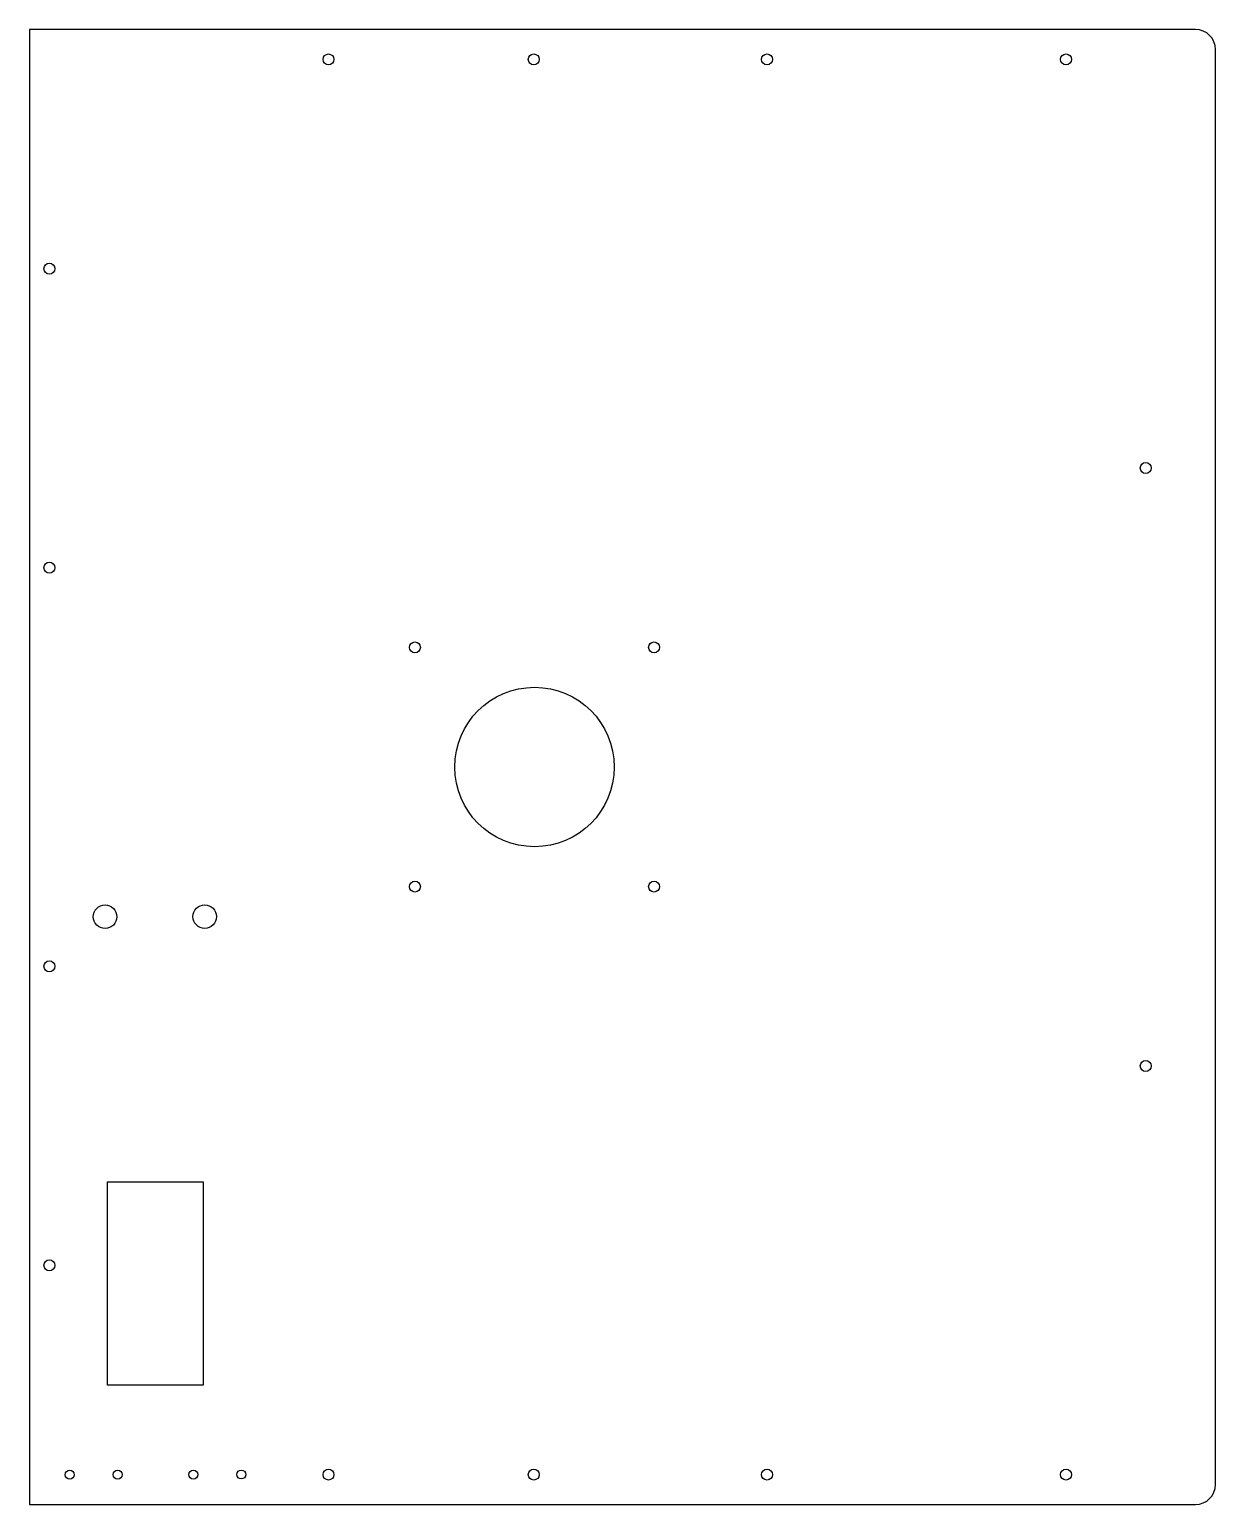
# Model space of a CAD drawing. Header units: millimetres. Extents: x -70 to 525, y -370 to 370.
import ezdxf

# ---------------------------------------------------------------- set-up
doc = ezdxf.new("R2010")
doc.units = ezdxf.units.MM

msp = doc.modelspace()

# ---------------------------------------------------------------- linework, layer by layer
for p, q in [((515, 370, -6.35), (-70, 370, -6.35)), ((-70, 370, -6.35), (-70, -370, -6.35)), ((525, -360, -6.35), (525, 360, -6.35)), ((-30.95, -208.12, -6.35), (17.05, -208.07, -6.35)), ((-30.84, -310.12, -6.35), (-30.95, -208.12, -6.35)), ((17.05, -208.07, -6.35), (17.16, -310.07, -6.35)), ((17.16, -310.07, -6.35), (-30.84, -310.12, -6.35)), ((-70, -370, -6.35), (515, -370, -6.35))]:
    msp.add_line(p, q)
for centre, radius in [((80, 355, -6.35), 2.75), ((183, 355, -6.35), 2.75), ((300, 355, -6.35), 2.75), ((450, 355, -6.35), 2.75), ((-60, 250, -6.35), 2.75), ((490, 150, -6.35), 2.75), ((-60, 100, -6.35), 2.75), ((123.36, 60, -6.35), 2.75), ((243.36, 60, -6.35), 2.75), ((183.36, 0, -6.35), 40), ((123.36, -60, -6.35), 2.75), ((243.36, -60, -6.35), 2.75), ((-32.09, -75.12, -6.35), 5.9), ((17.91, -75.07, -6.35), 5.9), ((-60, -100, -6.35), 2.75), ((490, -150, -6.35), 2.75), ((-60, -250, -6.35), 2.75), ((-49.79, -355.04, -6.35), 2.25), ((-25.79, -355.01, -6.35), 2.25), ((12.21, -354.97, -6.35), 2.25), ((36.21, -354.95, -6.35), 2.25), ((80, -355, -6.35), 2.75), ((183, -355, -6.35), 2.75), ((300, -355, -6.35), 2.75), ((450, -355, -6.35), 2.75)]:
    msp.add_circle(centre, radius)
for centre, start, end in [((515, 360, -6.35), 0, 90), ((515, -360, -6.35), -90, 0)]:
    msp.add_arc(centre, 10, start, end)

doc.saveas('drawing.dxf')
